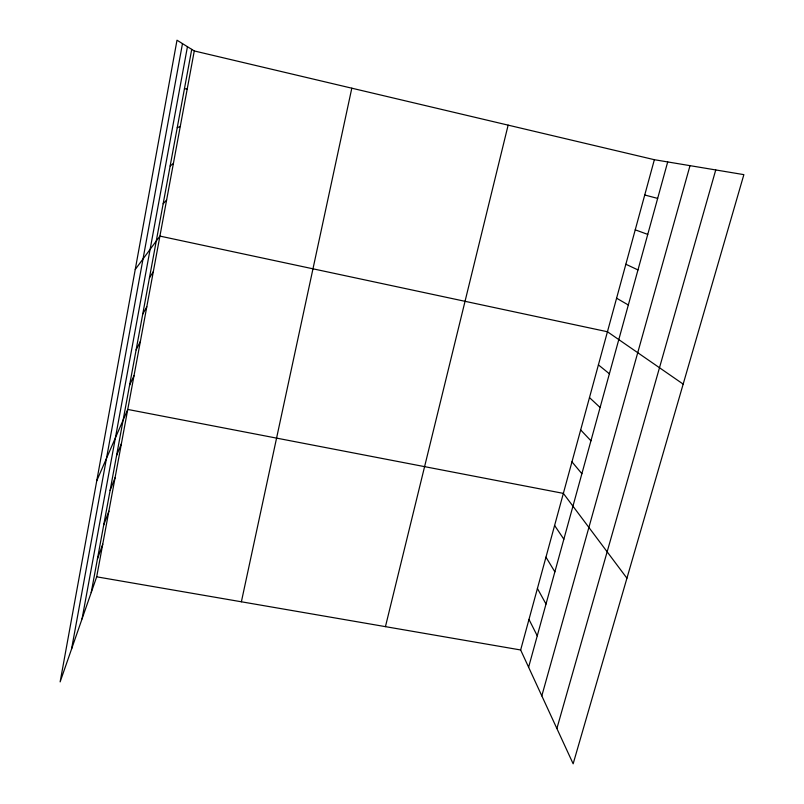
<?xml version="1.0" encoding="UTF-8"?>
<svg xmlns="http://www.w3.org/2000/svg" width="804" height="804" viewBox="0 0 804 804"><rect width="100%" height="100%" fill="white"/><g stroke="black" fill="none" stroke-linecap="round" stroke-linejoin="round"><path stroke-width="1.21" d="M71.546 649.079L182.478 43.607M82.048 618.909L187.443 46.702M91.204 592.598L191.724 49.366M96.691 576.82L194.277 50.953L177.001 40.2L60.129 681.892L96.691 576.82L520.65 649.974L573.151 763.8L743.871 174.639L654.366 159.705L194.277 50.953M241.381 601.784L351.81 88.189M385.438 626.648L508.138 125.143M520.65 649.974L654.366 159.705M528.61 667.23L667.702 161.926M541.816 695.862L690.013 165.654M556.881 728.524L715.741 169.945M97.415 559.011L102.751 544.197M103.716 524.972L108.882 511.163M110.098 490.48L115.083 477.697M116.57 455.526L121.374 443.788M96.751 480.792L127.756 409.437L563.363 493.385L626.929 578.197M129.575 385.227L134.017 375.659M136.107 349.911L140.368 341.449M142.74 314.113L146.8 306.786M149.454 277.832L153.313 271.672M135.243 269.471L159.916 236.095L607.442 331.75L683.179 384.111M163.152 203.764L166.609 200.055M170.147 165.966L173.383 163.524M177.242 127.645L180.257 126.499M184.438 88.782L187.211 88.983M644.748 195L657.662 198.407M635.24 229.833L647.753 234.406M625.854 264.245L637.974 269.923M616.598 298.214L628.326 304.987M598.407 364.885L609.392 373.77M589.483 397.598L600.106 407.497M580.669 429.919L590.94 440.803M571.966 461.848L581.885 473.697M554.609 525.474L563.855 539.203M545.966 557.182L554.871 571.825M537.424 588.488L546.006 604.025M528.982 619.422L537.253 635.823"/></g></svg>
